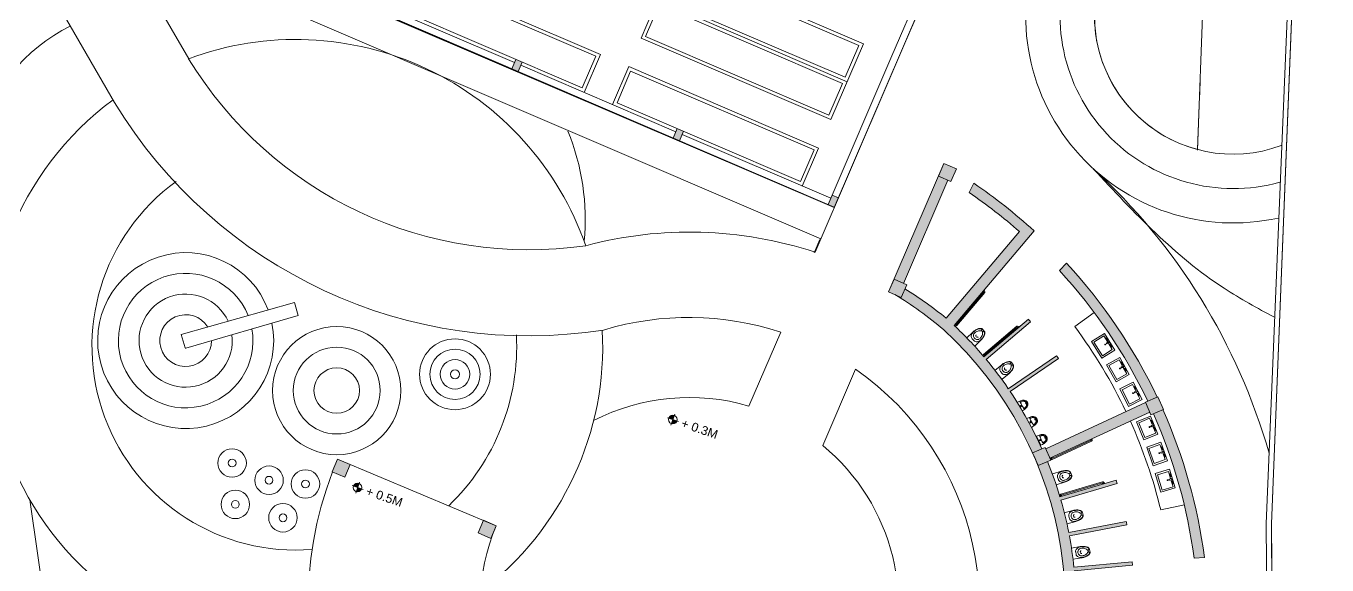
# Model space of a CAD drawing. Header units: metres. Extents: x -48 to 2360, y -1392 to 453.
# Drawn here: x 255.69 to 293.49, y -1298.28 to -1282.62 of the extents above; entities that cross this region are included whole.
import ezdxf
from ezdxf.enums import TextEntityAlignment as Align

# ---------------------------------------------------------------- set-up
doc = ezdxf.new("R2010")
doc.units = ezdxf.units.M
doc.layers.get('0').update_dxf_attribs({"color": 200})
for name, color, linetype, lineweight in [('corte3', 215, 'Continuous', 5), ('MUROS', 31, 'Continuous', 9), ('TODO', 210, 'Continuous', 5)]:
    doc.layers.add(name, color=color, linetype=linetype, lineweight=lineweight)
for name, color, linetype, lineweight, transparency in [('JARDINERAS', 93, 'Continuous', 5, 0.4), ('MUEBLES', 223, 'Continuous', 5, 0.3), ('SUELO', 231, 'Continuous', 5, 0.2)]:
    doc.layers.add(name, color=color, linetype=linetype, lineweight=lineweight, transparency=transparency)
doc.styles.get("Standard").update_dxf_attribs({"font": 'arial.ttf'})

# ---------------------------------------------------------------- blocks, each defined once
blk = doc.blocks.new('S-Nivel Planta')
at = {"ltscale": 0.5}
h = blk.add_hatch(color=256, dxfattribs=at)
h.paths.add_polyline_path([(-0.06, 0), (0, 0), (0, 0.06, 0.414214)])
h.paths.add_polyline_path([(0, -0.06, 0.414214), (0.06, 0), (0, 0)])
for p, q in [((0.08, 0), (-0.08, 0)), ((0, 0.08), (0, -0.08))]:
    blk.add_line(p, q, dxfattribs=at)
blk.add_circle((0, 0), 0.06, dxfattribs=at)
blk.add_attdef('NIVEL_PLANTA', text='', height=0.12).set_placement((0.13, 0), align=Align.MIDDLE_LEFT)

msp = doc.modelspace()

# ---------------------------------------------------------------- hatches: boundary and pattern name
at = {"layer": 'MUROS', "ltscale": 7, "transparency": 33554687}
h = msp.add_hatch(color=256, dxfattribs=at)
h.dxf.hatch_style = 1
h.paths.add_polyline_path([(282.987, -1264.317), (282.803, -1264.238), (282.685, -1264.514), (282.869, -1264.593)])
h.paths.add_polyline_path([(288.316, -1266.606), (288.133, -1266.527), (288.014, -1266.802), (288.198, -1266.881)])
h.paths.add_polyline_path([(285.652, -1265.461), (285.468, -1265.382), (285.349, -1265.658), (285.533, -1265.737)])
h.paths.add_polyline_path([(280.343, -1270.474), (280.16, -1270.395), (280.041, -1270.67), (280.225, -1270.749)])
h.paths.add_polyline_path([(283.008, -1271.618), (282.824, -1271.539), (282.706, -1271.815), (282.89, -1271.893)])
h.paths.add_polyline_path([(285.673, -1272.762), (285.489, -1272.683), (285.371, -1272.959), (285.554, -1273.038)])
h.paths.add_polyline_path([(284.976, -1273.878), (284.858, -1274.153), (285.042, -1274.232), (285.16, -1273.957)])
h.paths.add_polyline_path([(280.655, -1272.029), (280.471, -1271.95), (280.355, -1272.22), (280.539, -1272.299)])
h.paths.add_polyline_path([(275.967, -1270.022), (275.783, -1269.943), (275.669, -1270.208), (275.853, -1270.287)])
h.paths.add_polyline_path([(282.516, -1280.113), (282.333, -1280.034), (282.214, -1280.31), (282.398, -1280.389)])
h.paths.add_polyline_path([(281.94, -1281.455), (281.757, -1281.376), (281.638, -1281.651), (281.822, -1281.73)])
h.paths.add_polyline_path([(277.438, -1279.521), (277.254, -1279.442), (277.136, -1279.718), (277.319, -1279.797)])
h.paths.add_polyline_path([(272.752, -1277.509), (272.568, -1277.43), (272.449, -1277.706), (272.633, -1277.785)])
h.paths.add_polyline_path([(273.328, -1276.167), (273.144, -1276.089), (273.025, -1276.364), (273.209, -1276.443)])
h.paths.add_polyline_path([(268.341, -1275.615), (268.157, -1275.536), (268.039, -1275.812), (268.223, -1275.891)])
h.paths.add_polyline_path([(268.917, -1274.274), (268.733, -1274.195), (268.615, -1274.47), (268.799, -1274.549)])
h.paths.add_polyline_path([(267.541, -1273.711), (267.357, -1273.632), (267.239, -1273.908), (267.422, -1273.987)])
h.paths.add_polyline_path([(266.964, -1275.054), (266.78, -1274.976), (266.662, -1275.251), (266.846, -1275.33)])
h.paths.add_polyline_path([(264.876, -1272.567), (264.692, -1272.488), (264.574, -1272.764), (264.758, -1272.843)])
h.paths.add_polyline_path([(264.299, -1273.91), (264.115, -1273.831), (263.997, -1274.107), (264.181, -1274.186)])
h.paths.add_polyline_path([(262.211, -1271.423), (262.028, -1271.344), (261.909, -1271.619), (262.093, -1271.698)])
h.paths.add_polyline_path([(261.634, -1272.766), (261.451, -1272.687), (261.332, -1272.963), (261.516, -1273.042)])
h.paths.add_polyline_path([(271.554, -1268.133), (271.37, -1268.054), (271.258, -1268.314), (271.442, -1268.393)])
h.paths.add_polyline_path([(270.184, -1267.555), (270.001, -1267.476), (269.882, -1267.751), (270.066, -1267.83)])
h.paths.add_polyline_path([(267.52, -1266.41), (267.336, -1266.332), (267.217, -1266.607), (267.401, -1266.686)])
h.paths.add_polyline_path([(264.855, -1265.266), (264.671, -1265.187), (264.553, -1265.463), (264.737, -1265.542)])
h.paths.add_polyline_path([(258.991, -1278.922), (258.807, -1278.844), (258.689, -1279.119), (258.873, -1279.198)])
h.paths.add_polyline_path([(261.656, -1280.067), (261.472, -1279.988), (261.355, -1280.26), (261.539, -1280.339)])
h.paths.add_polyline_path([(264.32, -1281.211), (264.137, -1281.132), (264.021, -1281.401), (264.205, -1281.48)])
h.paths.add_polyline_path([(265.697, -1281.772), (265.514, -1281.693), (265.395, -1281.968), (265.579, -1282.047)])
h.paths.add_polyline_path([(269.924, -1283.587), (269.806, -1283.862), (269.99, -1283.941), (270.108, -1283.665)])
h.paths.add_polyline_path([(274.794, -1285.678), (274.61, -1285.599), (274.492, -1285.874), (274.676, -1285.953)])
h.paths.add_polyline_path([(279.297, -1287.611), (279.113, -1287.532), (278.995, -1287.808), (279.178, -1287.887)])
h = msp.add_hatch(color=256, dxfattribs=at)
h.dxf.hatch_style = 1
h.paths.add_polyline_path([(288.096, -1300.81, -0.0055), (288.077, -1301.11), (289.718, -1301.293, -0.055275), (289.085, -1304.606), (289.228, -1304.65), (289.375, -1304.682, 0.059734), (290.037, -1301.027)])
h.paths.add_polyline_path([(287.2, -1300.71), (286.136, -1300.592, 0.016104), (286.19, -1299.805), (285.89, -1299.805, -0.095314), (284.996, -1303.837), (285.269, -1303.962, 0.071251), (286.107, -1300.89), (287.175, -1301.01)])
h.paths.add_polyline_path([(289.689, -1299.459), (286.293, -1299.451), (286.294, -1299.757), (289.311, -1299.764, -0.019859), (289.291, -1300.943), (289.589, -1300.977, 0.020003), (289.612, -1299.765), (289.69, -1299.765)])
h.paths.add_polyline_path([(290.089, -1299.404), (289.689, -1299.405), (289.69, -1299.805), (290.09, -1299.804)])
h.paths.add_polyline_path([(286.293, -1299.404), (285.894, -1299.405, -0.004332), (285.894, -1299.595), (285.894, -1299.805), (286.19, -1299.805), (286.294, -1299.804)])
h.paths.add_polyline_path([(285.361, -1304.004), (284.997, -1303.837), (284.958, -1303.924, -0.006972), (284.83, -1304.201), (285.194, -1304.368)])
h.paths.add_polyline_path([(285.318, -1304.097), (285.193, -1304.37), (286.528, -1304.996), (287.857, -1305.619), (288.508, -1305.924), (288.634, -1305.652)])
h.paths.add_polyline_path([(288.996, -1305.821), (288.632, -1305.654), (288.465, -1306.018), (288.829, -1306.185)])
h.paths.add_polyline_path([(288.725, -1293.766), (288.45, -1293.886, -0.071561), (289.632, -1298.081), (289.932, -1298.061, 0.07185)])
h.paths.add_polyline_path([(288.341, -1293.84), (288.219, -1293.559), (285.32, -1294.901), (285.442, -1295.181)])
h.paths.add_polyline_path([(288.582, -1293.392), (288.216, -1293.552), (288.375, -1293.918), (288.742, -1293.759)])
h.paths.add_polyline_path([(285.304, -1294.865), (284.938, -1295.025), (284.955, -1295.064, -0.003586), (285.017, -1295.208), (285.097, -1295.392), (285.464, -1295.232)])
h.paths.add_polyline_path([(285.928, -1289.51), (285.716, -1289.723, -0.075325), (288.283, -1293.522), (288.558, -1293.403, 0.075699)])
h.paths.add_polyline_path([(282.476, -1287.097), (282.203, -1286.978), (280.914, -1289.977), (281.189, -1290.096)])
h.paths.add_polyline_path([(281.281, -1290.136), (280.914, -1289.977), (280.754, -1290.343), (281.121, -1290.503)])
h.paths.add_polyline_path([(282.728, -1286.77), (282.361, -1286.611), (282.203, -1286.978), (282.476, -1287.097), (282.568, -1287.137)])
h = msp.add_hatch(color=256, dxfattribs=at)
h.dxf.hatch_style = 1
h.paths.add_polyline_path([(283.234, -1287.189), (283.097, -1287.459, -0.03028), (284.56, -1288.594), (282.432, -1291.112, 0.031289), (281.23, -1290.252), (281.121, -1290.503), (280.936, -1290.422, -0.040736), (282.35, -1291.441, -0.102159), (284.937, -1295.025), (285.212, -1294.905, 0.042462), (284.289, -1293.24), (285.692, -1292.281, 0.001955), (285.635, -1292.199), (284.233, -1293.157, 0.023721), (283.591, -1292.308), (284.881, -1291.211, 0.001955), (284.816, -1291.135), (283.521, -1292.236), (283.512, -1292.225), (283.517, -1292.22, 0.02774), (282.659, -1291.318), (284.981, -1288.569, 0.03572)])
h.paths.add_polyline_path([(285.763, -1296.394), (287.393, -1295.91), (287.365, -1295.814), (285.735, -1296.298), (285.731, -1296.283), (285.731, -1296.283, 0.026169), (285.372, -1295.272), (285.094, -1295.393, -0.09443), (285.894, -1299.405), (286.194, -1299.405, 0.021609), (286.148, -1298.448), (287.841, -1298.286), (287.831, -1298.187), (286.139, -1298.349, 0.020921), (286.008, -1297.431), (287.678, -1297.113, 0.001955), (287.659, -1297.015), (285.989, -1297.332, 0.021784)])
at = {"layer": 'MUROS', "ltscale": 7, "transparency": 33554559}
h = msp.add_hatch(color=256, dxfattribs=at)
h.dxf.hatch_style = 1
h.paths.add_polyline_path([(265.112, -1295.365), (264.745, -1295.205), (264.585, -1295.572), (264.952, -1295.732)])
h.paths.add_polyline_path([(269.355, -1297.141), (268.986, -1296.987), (268.829, -1297.348), (269.195, -1297.508)])
h.paths.add_polyline_path([(265.295, -1304.042), (264.939, -1304.224), (265.12, -1304.58), (265.477, -1304.399)])
h.paths.add_polyline_path([(269.476, -1302.122), (269.389, -1301.952), (269.033, -1302.134), (269.214, -1302.49), (269.569, -1302.309, -0.008613)])
h.paths.add_polyline_path([(274.596, -1305.703), (274.228, -1305.545), (274.071, -1305.913), (274.439, -1306.07)])
h.paths.add_polyline_path([(272.74, -1310.025), (272.372, -1309.868), (272.215, -1310.235), (272.582, -1310.393)])
h.paths.add_polyline_path([(267.427, -1315.253), (267.244, -1315.174), (267.125, -1315.45), (267.309, -1315.529)])
h.paths.add_polyline_path([(264.763, -1314.109), (264.579, -1314.03), (264.461, -1314.305), (264.644, -1314.384)])
h.paths.add_polyline_path([(262.098, -1312.964), (261.914, -1312.886), (261.796, -1313.161), (261.98, -1313.24)])
h.paths.add_polyline_path([(259.455, -1319.121), (259.271, -1319.042), (259.152, -1319.317), (259.336, -1319.396)])
h.paths.add_polyline_path([(262.119, -1320.265), (261.935, -1320.186), (261.817, -1320.462), (262.001, -1320.541)])
h.paths.add_polyline_path([(264.784, -1321.409), (264.6, -1321.33), (264.482, -1321.606), (264.666, -1321.685)])

# ---------------------------------------------------------------- linework, layer by layer
at = {"layer": 'corte3', "transparency": 33554559}
for p, q in [((282.711, -1291.303), (283.524, -1290.34)), ((283.547, -1290.36), (282.733, -1291.322)), ((283.491, -1290.333), (283.503, -1290.342)), ((283.503, -1290.342), (283.541, -1290.296)), ((283.512, -1290.331), (283.524, -1290.34)), ((283.541, -1290.296), (283.53, -1290.287)), ((283.543, -1290.318), (283.532, -1290.308)), ((282.67, -1291.328), (282.659, -1291.318)), ((282.709, -1291.282), (282.67, -1291.328)), ((282.691, -1291.326), (282.68, -1291.316)), ((282.697, -1291.272), (282.709, -1291.282)), ((282.699, -1291.293), (282.711, -1291.303)), ((283.02, -1291.689), (283.206, -1291.512)), ((283.453, -1291.467), (283.49, -1291.507)), ((283.479, -1291.425), (283.534, -1291.482)), ((284.477, -1291.345), (283.517, -1292.161)), ((283.536, -1292.184), (284.496, -1291.368)), ((284.494, -1291.389), (284.54, -1291.35)), ((284.504, -1291.4), (284.494, -1291.389)), ((284.506, -1291.379), (284.496, -1291.368)), ((284.519, -1291.348), (284.529, -1291.36)), ((284.54, -1291.35), (284.55, -1291.361)), ((283.237, -1291.765), (283.182, -1291.707)), ((283.434, -1291.751), (283.247, -1291.928)), ((283.846, -1292.625), (284.044, -1292.461)), ((284.058, -1292.716), (284.007, -1292.654)), ((284.255, -1292.715), (284.057, -1292.879)), ((284.293, -1292.434), (284.328, -1292.475)), ((284.322, -1292.393), (284.373, -1292.454)), ((286.619, -1294.647), (286.673, -1294.622)), ((286.666, -1294.642), (286.66, -1294.628)), ((286.673, -1294.622), (286.67, -1294.613)), ((285.498, -1295.189), (286.639, -1294.654)), ((286.652, -1294.682), (285.51, -1295.216)), ((286.615, -1294.639), (286.619, -1294.647)), ((286.633, -1294.641), (286.639, -1294.654)), ((285.45, -1295.194), (285.444, -1295.18)), ((285.505, -1295.169), (285.45, -1295.194)), ((285.47, -1295.201), (285.464, -1295.188)), ((285.491, -1295.175), (285.498, -1295.189)), ((285.498, -1295.155), (285.505, -1295.169)), ((285.525, -1295.636), (285.77, -1295.559)), ((285.687, -1295.8), (285.663, -1295.724)), ((286.011, -1295.628), (286.027, -1295.679)), ((286.054, -1295.601), (286.078, -1295.677)), ((285.87, -1295.874), (285.624, -1295.951)), ((286.968, -1295.865), (285.761, -1296.227)), ((285.769, -1296.256), (286.976, -1295.894)), ((286.966, -1295.912), (287.024, -1295.895)), ((286.971, -1295.927), (286.966, -1295.912)), ((286.981, -1295.908), (286.976, -1295.894)), ((287.005, -1295.885), (287.01, -1295.899)), ((287.024, -1295.895), (287.028, -1295.91)), ((285.774, -1296.271), (285.769, -1296.256)), ((285.859, -1296.767), (286.107, -1296.699)), ((286.014, -1296.937), (285.993, -1296.86)), ((286.345, -1296.777), (286.36, -1296.829)), ((286.389, -1296.752), (286.41, -1296.829)), ((286.194, -1297.017), (285.946, -1297.085)), ((286.067, -1297.788), (286.321, -1297.746)), ((286.204, -1297.973), (286.191, -1297.894)), ((286.549, -1297.848), (286.558, -1297.902)), ((286.595, -1297.828), (286.608, -1297.907)), ((286.374, -1298.072), (286.12, -1298.114))]:
    msp.add_line(p, q, dxfattribs=at)
for points in [[(287.324, -1292.039), (286.953, -1292.27), (286.653, -1291.788), (287.024, -1291.557)], [(287.072, -1291.681), (287.065, -1291.686), (287.112, -1291.762), (287.12, -1291.758)], [(287.167, -1291.812), (287.157, -1291.818), (287.147, -1291.801), (287.156, -1291.795)], [(287.235, -1291.942), (287.227, -1291.947), (287.18, -1291.871), (287.187, -1291.866)], [(287.746, -1292.746), (287.364, -1292.959), (287.088, -1292.463), (287.47, -1292.25)], [(287.512, -1292.377), (287.505, -1292.382), (287.548, -1292.46), (287.556, -1292.456)], [(287.601, -1292.513), (287.591, -1292.518), (287.581, -1292.5), (287.591, -1292.495)], [(287.662, -1292.646), (287.654, -1292.65), (287.61, -1292.572), (287.618, -1292.567)], [(288.119, -1293.476), (287.728, -1293.671), (287.475, -1293.163), (287.865, -1292.968)], [(287.902, -1293.097), (287.894, -1293.101), (287.935, -1293.181), (287.942, -1293.177)], [(287.984, -1293.236), (287.974, -1293.241), (287.965, -1293.223), (287.975, -1293.218)], [(288.039, -1293.372), (288.032, -1293.376), (287.991, -1293.295), (287.999, -1293.291)], [(288.365, -1293.952), (287.961, -1294.117), (288.175, -1294.643), (288.58, -1294.478)], [(288.391, -1294.081), (288.383, -1294.085), (288.417, -1294.168), (288.425, -1294.164)], [(288.457, -1294.212), (288.447, -1294.216), (288.454, -1294.235), (288.465, -1294.231)], [(288.507, -1294.366), (288.499, -1294.369), (288.465, -1294.286), (288.473, -1294.283)], [(288.668, -1294.714), (288.256, -1294.861), (288.446, -1295.396), (288.858, -1295.25)], [(288.688, -1294.844), (288.679, -1294.847), (288.709, -1294.932), (288.718, -1294.929)], [(288.747, -1294.978), (288.737, -1294.982), (288.743, -1295.001), (288.754, -1294.997)], [(288.791, -1295.134), (288.782, -1295.137), (288.752, -1295.052), (288.761, -1295.049)], [(288.92, -1295.499), (288.502, -1295.625), (288.666, -1296.169), (289.085, -1296.042)], [(288.934, -1295.629), (288.926, -1295.632), (288.952, -1295.718), (288.96, -1295.715)], [(288.987, -1295.766), (288.976, -1295.769), (288.982, -1295.789), (288.993, -1295.785)], [(289.023, -1295.924), (289.015, -1295.926), (288.989, -1295.84), (288.997, -1295.838)]]:
    msp.add_lwpolyline(points, close=True, dxfattribs=at)
for points in [[(287.14, -1291.838), (287.255, -1292.023), (286.969, -1292.201), (286.721, -1291.804), (287.007, -1291.626), (287.121, -1291.807)], [(287.087, -1291.723), (287.076, -1291.73), (287.098, -1291.766), (287.11, -1291.759)], [(287.091, -1291.729), (287.085, -1291.733), (287.1, -1291.757), (287.106, -1291.753)], [(287.118, -1291.754), (287.133, -1291.745), (287.11, -1291.709), (287.095, -1291.718)], [(287.175, -1291.816), (287.142, -1291.837), (287.096, -1291.858)], [(287.114, -1291.748), (287.122, -1291.743), (287.108, -1291.719), (287.099, -1291.724)], [(287.204, -1291.91), (287.193, -1291.918), (287.17, -1291.881), (287.182, -1291.874)], [(287.2, -1291.904), (287.194, -1291.908), (287.179, -1291.884), (287.186, -1291.88)], [(287.189, -1291.869), (287.204, -1291.86), (287.227, -1291.896), (287.212, -1291.906)], [(287.193, -1291.876), (287.202, -1291.87), (287.216, -1291.894), (287.208, -1291.899)], [(287.572, -1292.537), (287.678, -1292.727), (287.384, -1292.891), (287.156, -1292.482), (287.45, -1292.318), (287.555, -1292.506)], [(287.525, -1292.419), (287.513, -1292.426), (287.534, -1292.464), (287.546, -1292.457)], [(287.529, -1292.426), (287.523, -1292.429), (287.536, -1292.454), (287.543, -1292.45)], [(287.609, -1292.517), (287.575, -1292.536), (287.527, -1292.555)], [(287.554, -1292.452), (287.57, -1292.444), (287.549, -1292.406), (287.533, -1292.415)], [(287.55, -1292.446), (287.559, -1292.441), (287.546, -1292.417), (287.537, -1292.421)], [(287.633, -1292.612), (287.621, -1292.619), (287.6, -1292.582), (287.612, -1292.575)], [(287.629, -1292.606), (287.623, -1292.609), (287.609, -1292.585), (287.616, -1292.581)], [(287.62, -1292.571), (287.635, -1292.562), (287.656, -1292.599), (287.641, -1292.608)], [(287.624, -1292.577), (287.633, -1292.572), (287.646, -1292.597), (287.637, -1292.601)], [(287.955, -1293.259), (288.052, -1293.454), (287.75, -1293.604), (287.542, -1293.186), (287.843, -1293.035), (287.939, -1293.227)], [(287.914, -1293.139), (287.901, -1293.146), (287.92, -1293.184), (287.933, -1293.178)], [(287.992, -1293.241), (287.957, -1293.258), (287.909, -1293.275)], [(287.917, -1293.146), (287.91, -1293.15), (287.923, -1293.174), (287.929, -1293.171)], [(287.941, -1293.174), (287.957, -1293.166), (287.937, -1293.128), (287.922, -1293.135)], [(287.937, -1293.167), (287.946, -1293.163), (287.934, -1293.138), (287.925, -1293.142)], [(288.012, -1293.337), (288, -1293.344), (287.981, -1293.305), (287.993, -1293.299)], [(288.009, -1293.331), (288.002, -1293.334), (287.99, -1293.309), (287.997, -1293.306)], [(288.001, -1293.295), (288.017, -1293.287), (288.036, -1293.325), (288.02, -1293.333)], [(288.004, -1293.302), (288.014, -1293.297), (288.026, -1293.322), (288.017, -1293.327)], [(288.42, -1294.219), (288.338, -1294.018), (288.026, -1294.145), (288.203, -1294.578), (288.515, -1294.451), (288.434, -1294.253)], [(288.459, -1294.203), (288.423, -1294.218), (288.378, -1294.243)], [(288.399, -1294.124), (288.387, -1294.13), (288.403, -1294.169), (288.416, -1294.164)], [(288.402, -1294.131), (288.395, -1294.134), (288.406, -1294.16), (288.413, -1294.157)], [(288.424, -1294.161), (288.44, -1294.154), (288.424, -1294.114), (288.408, -1294.121)], [(288.421, -1294.154), (288.43, -1294.15), (288.42, -1294.124), (288.41, -1294.128)], [(288.483, -1294.329), (288.47, -1294.334), (288.454, -1294.295), (288.467, -1294.289)], [(288.48, -1294.322), (288.473, -1294.325), (288.463, -1294.299), (288.47, -1294.296)], [(288.475, -1294.286), (288.491, -1294.279), (288.508, -1294.319), (288.491, -1294.326)], [(288.478, -1294.293), (288.487, -1294.289), (288.498, -1294.315), (288.488, -1294.319)], [(288.71, -1294.984), (288.637, -1294.778), (288.32, -1294.891), (288.476, -1295.332), (288.794, -1295.219), (288.722, -1295.017)], [(288.75, -1294.969), (288.713, -1294.982), (288.667, -1295.005)], [(288.694, -1294.888), (288.681, -1294.892), (288.695, -1294.933), (288.708, -1294.928)], [(288.696, -1294.895), (288.689, -1294.897), (288.698, -1294.924), (288.706, -1294.921)], [(288.717, -1294.925), (288.733, -1294.919), (288.719, -1294.879), (288.702, -1294.885)], [(288.714, -1294.918), (288.724, -1294.915), (288.714, -1294.889), (288.705, -1294.892)], [(288.768, -1295.096), (288.755, -1295.101), (288.74, -1295.06), (288.753, -1295.056)], [(288.765, -1295.089), (288.758, -1295.092), (288.749, -1295.065), (288.756, -1295.063)], [(288.762, -1295.053), (288.778, -1295.047), (288.793, -1295.087), (288.776, -1295.093)], [(288.764, -1295.06), (288.774, -1295.056), (288.783, -1295.083), (288.774, -1295.086)], [(288.95, -1295.77), (288.887, -1295.561), (288.564, -1295.659), (288.7, -1296.106), (289.022, -1296.009), (288.96, -1295.804)], [(288.99, -1295.757), (288.952, -1295.769), (288.906, -1295.789)], [(288.938, -1295.673), (288.925, -1295.677), (288.937, -1295.718), (288.951, -1295.714)], [(288.94, -1295.68), (288.933, -1295.683), (288.941, -1295.709), (288.948, -1295.707)], [(288.959, -1295.712), (288.976, -1295.707), (288.964, -1295.666), (288.947, -1295.671)], [(288.957, -1295.705), (288.967, -1295.702), (288.959, -1295.675), (288.949, -1295.678)], [(289.002, -1295.885), (288.989, -1295.889), (288.976, -1295.848), (288.99, -1295.844)], [(289, -1295.878), (288.993, -1295.88), (288.985, -1295.853), (288.992, -1295.851)], [(288.998, -1295.841), (289.015, -1295.836), (289.028, -1295.877), (289.011, -1295.882)], [(289, -1295.848), (289.01, -1295.846), (289.018, -1295.872), (289.008, -1295.875)]]:
    msp.add_lwpolyline(points, dxfattribs=at)
for points in [[(287.157, -1291.784), (287.124, -1291.805), (287.084, -1291.837, 0.471925), (287.096, -1291.858)], [(287.592, -1292.484), (287.558, -1292.503), (287.517, -1292.533, 0.471925), (287.527, -1292.555)], [(284.497, -1293.552, -0.018588), (284.592, -1293.508, -0.120442), (284.695, -1293.491, -0.527541), (284.793, -1293.663, -0.120442), (284.727, -1293.743, -0.019957), (284.635, -1293.807, -0.019957)], [(287.977, -1293.207), (287.942, -1293.225), (287.9, -1293.253, 0.471925), (287.909, -1293.275)], [(284.72, -1293.74, -0.381112), (284.688, -1293.733, -0.053972), (284.58, -1293.547, -0.381112), (284.591, -1293.515)], [(284.591, -1293.57, -0.383098), (284.601, -1293.538, -0.167849), (284.703, -1293.516, -0.515298), (284.776, -1293.643, -0.167849), (284.705, -1293.72, -0.383098), (284.673, -1293.712)], [(284.589, -1293.554, -0.033955), (284.594, -1293.55, -0.069339), (284.627, -1293.529, -0.895215), (284.726, -1293.702, -0.069339), (284.692, -1293.72, -0.033955), (284.686, -1293.722)], [(284.763, -1293.594, -0.847854), (284.739, -1293.551)], [(284.772, -1294.027, -0.018588), (284.866, -1293.983, -0.120442), (284.969, -1293.966, -0.527541), (285.068, -1294.138, -0.120442), (285.002, -1294.219, -0.019957), (284.909, -1294.282, -0.019957)], [(284.995, -1294.216, -0.381112), (284.962, -1294.209, -0.053972), (284.855, -1294.022, -0.381112), (284.865, -1293.99)], [(284.865, -1294.046, -0.383098), (284.875, -1294.014, -0.167849), (284.977, -1293.991, -0.515298), (285.05, -1294.118, -0.167849), (284.98, -1294.195, -0.383098), (284.947, -1294.188)], [(284.864, -1294.03, -0.033955), (284.869, -1294.025, -0.069339), (284.901, -1294.005, -0.895215), (285.001, -1294.177, -0.069339), (284.967, -1294.195, -0.033955), (284.96, -1294.197)], [(285.038, -1294.069, -0.847854), (285.013, -1294.027)], [(288.474, -1294.237), (288.438, -1294.252), (288.388, -1294.265, -0.471925), (288.378, -1294.243)], [(285.269, -1294.742, -0.381112), (285.237, -1294.733, -0.053972), (285.145, -1294.538, -0.381112), (285.158, -1294.507)], [(285.154, -1294.562, -0.383098), (285.166, -1294.531, -0.167849), (285.27, -1294.517, -0.515298), (285.332, -1294.65, -0.167849), (285.256, -1294.721, -0.383098), (285.224, -1294.71)], [(285.154, -1294.546, -0.033955), (285.159, -1294.542, -0.069339), (285.193, -1294.524, -0.895215), (285.278, -1294.704, -0.069339), (285.243, -1294.72, -0.033955), (285.236, -1294.721)], [(285.324, -1294.6, -0.847854), (285.303, -1294.555)], [(288.763, -1295.003), (288.726, -1295.016), (288.676, -1295.027, -0.471925), (288.667, -1295.005)], [(289.002, -1295.792), (288.964, -1295.803), (288.914, -1295.812, -0.471925), (288.906, -1295.789)]]:
    msp.add_lwpolyline(points, format="xyb", dxfattribs=at)
msp.add_lwpolyline([(285.175, -1294.803), (285.052, -1294.541, -0.020606), (285.16, -1294.5, -0.120442), (285.264, -1294.492, -0.527541), (285.348, -1294.671, -0.120442), (285.276, -1294.746, -0.020606)], format="xyb", close=True, dxfattribs=at)
for centre, radius in [((287.047, -1291.875), 0.0126), ((287.477, -1292.569), 0.0126), ((287.859, -1293.287), 0.0126), ((284.603, -1293.658), 0.0175), ((284.877, -1294.133), 0.0175), ((288.336, -1294.273), 0.0126), ((285.159, -1294.65), 0.0175), ((288.623, -1295.033), 0.0126), ((288.861, -1295.815), 0.0126)]:
    msp.add_circle(centre, radius, dxfattribs=at)
for centre, radius, start, end in [((283.524, -1290.34), 0.03, 319.8057, 49.8057), ((282.711, -1291.303), 0.03, 229.8057, 319.8057), ((283.313, -1291.643), 0.157, 150.9858, 170.6629), ((283.352, -1291.665), 0.201, 133.6336, 150.9858), ((283.571, -1291.895), 0.529, 122.2645, 133.6336), ((283.571, -1291.895), 0.519, 122.2645, 133.6336), ((283.314, -1291.614), 0.0933, 159.9492, 183.6867), ((283.298, -1291.608), 0.0762, 133.6336, 159.9492), ((283.445, -1291.725), 0.264, 118.7358, 139.1979), ((283.462, -1291.722), 0.325, 107.74, 122.2645), ((283.326, -1291.618), 0.0357, 158.9838, 182.4707), ((283.322, -1291.617), 0.0307, 133.6336, 158.9838), ((283.462, -1291.722), 0.315, 107.74, 122.2645), ((283.407, -1291.656), 0.185, 100.922, 118.7358), ((283.42, -1291.589), 0.185, 84.1071, 107.74), ((283.42, -1291.589), 0.175, 84.1071, 107.74), ((283.396, -1291.6), 0.128, 77.525, 100.922), ((283.431, -1291.444), 0.0317, 257.525, 279.8025), ((283.431, -1291.445), 0.0313, 279.8025, 302.2091), ((283.431, -1291.446), 0.0317, 55.2475, 77.525), ((283.432, -1291.469), 0.0648, 43.6336, 84.1071), ((283.431, -1291.445), 0.031, 302.2091, 324.8008), ((283.431, -1291.445), 0.0313, 32.8409, 55.2475), ((283.431, -1291.445), 0.031, 10.2493, 32.8409), ((283.431, -1291.445), 0.0307, 324.8008, 10.2493), ((283.299, -1291.543), 0.185, 328.5315, 346.3453), ((283.355, -1291.556), 0.128, 346.3453, 9.7422), ((283.512, -1291.529), 0.0317, 167.4647, 189.7422), ((283.512, -1291.529), 0.0313, 145.0581, 167.4647), ((283.511, -1291.529), 0.031, 122.4665, 145.0581), ((283.236, -1291.485), 0.315, 325.0027, 339.5273), ((283.511, -1291.529), 0.0307, 77.018, 122.4665), ((283.236, -1291.485), 0.325, 325.0027, 339.5273), ((283.511, -1291.529), 0.031, 54.4263, 77.018), ((283.511, -1291.529), 0.0313, 32.0197, 54.4263), ((283.367, -1291.534), 0.175, 339.5273, 3.1602), ((283.487, -1291.527), 0.0648, 3.1602, 43.6336), ((283.511, -1291.53), 0.0317, 9.7422, 32.0197), ((283.367, -1291.534), 0.185, 339.5273, 3.1602), ((284.496, -1291.368), 0.03, 40.3761, 130.3761), ((283.28, -1291.638), 0.123, 170.6629, 194.8626), ((283.246, -1291.647), 0.0878, 194.8626, 223.6336), ((283.33, -1291.613), 0.109, 183.6867, 204.5013), ((283.348, -1291.605), 0.129, 204.5012, 242.766), ((283.301, -1291.705), 0.0878, 223.6336, 252.4047), ((283.312, -1291.671), 0.123, 252.4047, 276.6044), ((283.339, -1291.622), 0.109, 242.766, 263.5806), ((283.331, -1291.618), 0.0401, 182.4707, 203.7261), ((283.336, -1291.616), 0.0457, 203.7261, 243.5412), ((283.333, -1291.621), 0.0401, 243.5412, 264.7966), ((283.337, -1291.638), 0.0933, 263.5806, 287.318), ((283.308, -1291.637), 0.157, 276.6044, 296.2815), ((283.333, -1291.625), 0.0357, 264.7966, 288.2834), ((283.335, -1291.63), 0.0307, 288.2834, 313.6336), ((283.342, -1291.654), 0.0762, 287.318, 313.6336), ((283.288, -1291.598), 0.201, 296.2815, 313.6336), ((283.232, -1291.502), 0.264, 308.0693, 328.5315), ((283.069, -1291.368), 0.519, 313.6336, 325.0027), ((283.069, -1291.368), 0.529, 313.6336, 325.0027), ((287.135, -1291.818), 0.0405, 2.9922, 56.8392), ((283.536, -1292.184), 0.03, 130.3761, 220.3761), ((284.109, -1292.592), 0.123, 166.6915, 190.8912), ((284.074, -1292.598), 0.0878, 190.8912, 219.6622), ((284.142, -1292.599), 0.157, 147.0143, 166.6915), ((284.179, -1292.624), 0.201, 129.6622, 147.0143), ((284.382, -1292.868), 0.529, 118.2931, 129.6622), ((284.382, -1292.868), 0.519, 118.2931, 129.6622), ((284.145, -1292.57), 0.0933, 155.9778, 179.7152), ((284.16, -1292.57), 0.109, 179.7152, 200.5298), ((284.179, -1292.563), 0.129, 200.5298, 238.7946), ((284.125, -1292.66), 0.0878, 219.6622, 248.4332), ((284.129, -1292.563), 0.0762, 129.6622, 155.9778), ((284.268, -1292.691), 0.264, 114.7643, 135.2265), ((284.138, -1292.627), 0.123, 248.4332, 272.633), ((284.169, -1292.58), 0.109, 238.7946, 259.6092), ((284.157, -1292.576), 0.0357, 155.0124, 178.4993), ((284.161, -1292.576), 0.0401, 178.4993, 199.7547), ((284.166, -1292.574), 0.0457, 199.7547, 239.5697), ((284.152, -1292.573), 0.0307, 129.6622, 155.0124), ((284.285, -1292.688), 0.325, 103.7686, 118.2931), ((284.285, -1292.688), 0.315, 103.7686, 118.2931), ((284.164, -1292.579), 0.0401, 239.5697, 260.8251), ((284.137, -1292.593), 0.157, 272.633, 292.3101), ((284.166, -1292.596), 0.0933, 259.6092, 283.3466), ((284.235, -1292.619), 0.185, 96.9506, 114.7644), ((284.163, -1292.583), 0.0357, 260.8251, 284.312), ((284.164, -1292.588), 0.0307, 284.312, 309.6622), ((284.17, -1292.612), 0.0762, 283.3466, 309.6622), ((284.12, -1292.552), 0.201, 292.3101, 309.6622), ((284.252, -1292.552), 0.185, 80.1357, 103.7686), ((284.252, -1292.552), 0.175, 80.1357, 103.7686), ((284.228, -1292.562), 0.128, 73.5536, 96.9506), ((284.07, -1292.452), 0.264, 304.0979, 324.56), ((283.917, -1292.308), 0.519, 309.6622, 321.0313), ((283.917, -1292.308), 0.529, 309.6622, 321.0313), ((284.273, -1292.409), 0.0317, 253.5536, 275.8311), ((284.273, -1292.41), 0.0313, 275.8311, 298.2377), ((284.273, -1292.41), 0.0317, 51.2761, 73.5536), ((284.272, -1292.434), 0.0648, 39.6622, 80.1357), ((284.135, -1292.498), 0.185, 324.56, 342.3738), ((284.273, -1292.41), 0.031, 298.2377, 320.8294), ((284.273, -1292.41), 0.0313, 28.8695, 51.2761), ((284.274, -1292.41), 0.0307, 320.8294, 6.2778), ((284.273, -1292.41), 0.031, 6.2778, 28.8695), ((284.189, -1292.515), 0.128, 342.3738, 5.7708), ((284.348, -1292.499), 0.0317, 163.4933, 185.7708), ((284.348, -1292.499), 0.0313, 141.0867, 163.4933), ((284.076, -1292.436), 0.315, 321.0313, 335.5559), ((284.347, -1292.499), 0.031, 118.495, 141.0867), ((284.076, -1292.436), 0.325, 321.0313, 335.5559), ((284.347, -1292.499), 0.0307, 73.0465, 118.495), ((284.347, -1292.499), 0.031, 50.4549, 73.0466), ((284.203, -1292.494), 0.175, 335.5559, 359.1887), ((284.347, -1292.499), 0.0313, 28.0483, 50.4549), ((284.203, -1292.494), 0.185, 335.5559, 359.1887), ((284.323, -1292.496), 0.0648, 359.1887, 39.6622), ((284.347, -1292.5), 0.0317, 5.7708, 28.0483), ((287.568, -1292.517), 0.0405, 0.2354, 54.0824), ((287.952, -1293.239), 0.0405, 357.6128, 51.4598), ((288.433, -1294.235), 0.0405, 357.2425, 51.0895), ((286.639, -1294.654), 0.03, 295.0762, 25.0762), ((288.723, -1294.999), 0.0405, 354.62, 48.467), ((285.498, -1295.189), 0.03, 205.0762, 295.0762), ((285.746, -1295.698), 0.0878, 168.74, 197.511), ((285.781, -1295.704), 0.123, 144.5403, 168.74), ((285.809, -1295.724), 0.157, 124.8632, 144.5403), ((285.834, -1295.761), 0.201, 107.511, 124.8632), ((285.837, -1295.704), 0.109, 157.5641, 178.3787), ((285.856, -1295.705), 0.129, 178.3787, 216.6434), ((285.822, -1295.698), 0.0933, 133.8266, 157.5641), ((285.811, -1295.686), 0.0762, 107.511, 133.8266), ((285.93, -1296.063), 0.529, 96.1419, 107.511), ((285.93, -1296.063), 0.519, 96.1419, 107.511), ((285.891, -1295.856), 0.264, 92.6132, 113.0753), ((285.835, -1295.709), 0.0401, 156.3481, 177.6035), ((285.841, -1295.71), 0.0457, 177.6035, 217.4186), ((285.831, -1295.708), 0.0357, 132.8613, 156.3481), ((285.837, -1295.713), 0.0401, 217.4186, 238.674), ((285.828, -1295.704), 0.0307, 107.511, 132.8613), ((285.834, -1295.717), 0.0357, 238.674, 262.1608), ((285.834, -1295.722), 0.0307, 262.1608, 287.511), ((285.908, -1295.86), 0.325, 81.6174, 96.1419), ((285.908, -1295.86), 0.315, 81.6174, 96.1419), ((285.887, -1295.777), 0.185, 74.7994, 92.6132), ((285.902, -1295.722), 0.128, 51.4024, 74.7994), ((285.84, -1295.628), 0.185, 302.4089, 320.2227), ((285.928, -1295.722), 0.175, 57.9845, 81.6174), ((285.928, -1295.722), 0.185, 57.9845, 81.6174), ((286.002, -1295.597), 0.0317, 231.4024, 253.6799), ((285.884, -1295.664), 0.128, 320.2227, 343.6196), ((286.002, -1295.598), 0.0313, 253.6799, 276.0866), ((286.002, -1295.598), 0.031, 276.0866, 298.6782), ((286.037, -1295.709), 0.0317, 141.3421, 163.6196), ((286.037, -1295.709), 0.0313, 118.9355, 141.3421), ((286.002, -1295.598), 0.0307, 298.6782, 344.1267), ((286.001, -1295.598), 0.0317, 29.1249, 51.4024), ((286.037, -1295.709), 0.031, 96.3439, 118.9355), ((285.905, -1295.65), 0.175, 313.4047, 337.0376), ((285.992, -1295.62), 0.0648, 17.511, 57.9845), ((286.001, -1295.598), 0.0313, 6.7183, 29.1249), ((286.002, -1295.598), 0.031, 344.1267, 6.7183), ((285.905, -1295.65), 0.185, 313.4047, 337.0376), ((286.037, -1295.708), 0.0307, 50.8954, 96.3439), ((286.037, -1295.709), 0.031, 28.3038, 50.8954), ((286.036, -1295.709), 0.0313, 5.8971, 28.3038), ((286.036, -1295.709), 0.0317, 343.6196, 5.8971), ((286.016, -1295.696), 0.0648, 337.0376, 17.511), ((288.962, -1295.786), 0.0405, 351.8631, 45.7101), ((285.77, -1295.774), 0.0878, 197.511, 226.2821), ((285.795, -1295.748), 0.123, 226.2821, 250.4818), ((285.841, -1295.717), 0.109, 216.6434, 237.458), ((285.806, -1295.716), 0.157, 250.4818, 270.1589), ((285.832, -1295.73), 0.0933, 237.458, 261.1955), ((285.806, -1295.672), 0.201, 270.1589, 287.511), ((285.83, -1295.747), 0.0762, 261.1955, 287.511), ((285.798, -1295.561), 0.264, 281.9468, 302.4089), ((285.711, -1295.369), 0.519, 287.511, 298.8802), ((285.711, -1295.369), 0.529, 287.511, 298.8802), ((285.809, -1295.548), 0.315, 298.8802, 313.4047), ((285.809, -1295.548), 0.325, 298.8802, 313.4047), ((286.976, -1295.894), 0.03, 16.713, 106.713), ((285.769, -1296.256), 0.03, 106.713, 196.713), ((286.078, -1296.836), 0.0878, 166.4795, 195.2505), ((286.112, -1296.845), 0.123, 142.2798, 166.4795), ((286.139, -1296.865), 0.157, 122.6027, 142.2798), ((286.163, -1296.903), 0.201, 105.2505, 122.6027), ((286.168, -1296.847), 0.109, 155.3035, 176.1182), ((286.188, -1296.848), 0.129, 176.1181, 214.3829), ((286.154, -1296.84), 0.0933, 131.5661, 155.3035), ((286.142, -1296.827), 0.0762, 105.2505, 131.5661), ((286.247, -1297.209), 0.529, 93.8814, 105.2505), ((286.247, -1297.209), 0.519, 93.8814, 105.2505), ((286.216, -1297), 0.264, 90.3527, 110.8148), ((286.172, -1296.852), 0.0457, 175.343, 215.158), ((286.166, -1296.852), 0.0401, 154.0876, 175.343), ((286.163, -1296.85), 0.0357, 130.6007, 154.0876), ((286.167, -1296.855), 0.0401, 215.158, 236.4134), ((286.159, -1296.846), 0.0307, 105.2505, 130.6007), ((286.165, -1296.859), 0.0357, 236.4134, 259.9003), ((286.164, -1296.864), 0.0307, 259.9003, 285.2505), ((286.233, -1297.005), 0.325, 79.3569, 93.8814), ((286.233, -1297.005), 0.315, 79.3569, 93.8814), ((286.216, -1296.922), 0.185, 72.5389, 90.3527), ((286.174, -1296.77), 0.185, 300.1484, 317.9621), ((286.233, -1296.867), 0.128, 49.1419, 72.5389), ((286.259, -1296.868), 0.175, 55.724, 79.3569), ((286.259, -1296.868), 0.185, 55.724, 79.3569), ((286.217, -1296.809), 0.128, 317.9621, 341.3591), ((286.337, -1296.746), 0.0317, 229.1419, 251.4194), ((286.337, -1296.747), 0.0313, 251.4194, 273.826), ((286.368, -1296.86), 0.0317, 139.0816, 161.3591), ((286.337, -1296.747), 0.031, 273.826, 296.4177), ((286.368, -1296.859), 0.0313, 116.675, 139.0816), ((286.337, -1296.747), 0.0307, 296.4177, 341.8662), ((286.368, -1296.859), 0.031, 94.0834, 116.675), ((286.239, -1296.795), 0.175, 311.1442, 334.7771), ((286.336, -1296.747), 0.0317, 26.8644, 49.1419), ((286.239, -1296.795), 0.185, 311.1442, 334.7771), ((286.326, -1296.769), 0.0648, 15.2505, 55.724), ((286.337, -1296.747), 0.0313, 4.4578, 26.8644), ((286.368, -1296.859), 0.0307, 48.6348, 94.0834), ((286.337, -1296.747), 0.031, 341.8662, 4.4578), ((286.367, -1296.859), 0.031, 26.0432, 48.6349), ((286.367, -1296.859), 0.0313, 3.6366, 26.0432), ((286.367, -1296.859), 0.0317, 341.3591, 3.6366), ((286.347, -1296.846), 0.0648, 334.7771, 15.2505), ((286.099, -1296.914), 0.0878, 195.2505, 224.0215), ((286.124, -1296.889), 0.123, 224.0215, 248.2213), ((286.137, -1296.858), 0.157, 248.2213, 267.8984), ((286.171, -1296.859), 0.109, 214.3829, 235.1975), ((286.162, -1296.872), 0.0933, 235.1975, 258.9349), ((286.139, -1296.813), 0.201, 267.8984, 285.2505), ((286.159, -1296.889), 0.0762, 258.9349, 285.2505), ((286.135, -1296.702), 0.264, 279.6862, 300.1484), ((286.055, -1296.507), 0.519, 285.2505, 296.6196), ((286.055, -1296.507), 0.529, 285.2505, 296.6196), ((286.147, -1296.689), 0.315, 296.6196, 311.1442), ((286.147, -1296.689), 0.325, 296.6196, 311.1442), ((286.277, -1297.88), 0.0878, 160.5665, 189.3376), ((286.311, -1297.892), 0.123, 136.3668, 160.5665), ((286.29, -1297.959), 0.0878, 189.3376, 218.1086), ((286.318, -1297.937), 0.123, 218.1086, 242.3083), ((286.335, -1297.915), 0.157, 116.6897, 136.3668), ((286.385, -1297.903), 0.129, 170.2052, 208.4699), ((286.366, -1297.899), 0.109, 149.3906, 170.2052), ((286.355, -1297.955), 0.201, 99.3376, 116.6897), ((286.352, -1297.892), 0.0933, 125.6532, 149.3906), ((286.368, -1297.912), 0.109, 208.4699, 229.2845), ((286.358, -1297.924), 0.0933, 229.2845, 253.022), ((286.342, -1297.878), 0.0762, 99.3376, 125.6532), ((286.407, -1298.268), 0.529, 87.9685, 99.3376), ((286.407, -1298.268), 0.519, 87.9685, 99.3376), ((286.364, -1297.904), 0.0401, 148.1746, 169.43), ((286.369, -1297.905), 0.0457, 169.43, 209.2451), ((286.364, -1297.908), 0.0401, 209.2451, 230.5005), ((286.398, -1298.057), 0.264, 84.4397, 104.9019), ((286.36, -1297.902), 0.0357, 124.6878, 148.1746), ((286.353, -1297.94), 0.0762, 253.022, 279.3376), ((286.362, -1297.912), 0.0357, 230.5005, 253.9874), ((286.357, -1297.898), 0.0307, 99.3376, 124.6878), ((286.36, -1297.916), 0.0307, 253.9874, 279.3376), ((286.348, -1297.752), 0.264, 273.7733, 294.2354), ((286.406, -1297.979), 0.185, 66.626, 84.4397), ((286.414, -1298.064), 0.325, 73.4439, 87.9685), ((286.414, -1298.064), 0.315, 73.4439, 87.9685), ((286.38, -1297.824), 0.185, 294.2354, 312.0492), ((286.361, -1297.741), 0.315, 290.7067, 305.2312), ((286.361, -1297.741), 0.325, 290.7067, 305.2312), ((286.428, -1297.926), 0.128, 43.229, 66.626), ((286.454, -1297.93), 0.175, 49.811, 73.4439), ((286.419, -1297.867), 0.128, 312.0492, 335.4462), ((286.454, -1297.93), 0.185, 49.811, 73.4439), ((286.545, -1297.817), 0.0317, 223.229, 245.5065), ((286.544, -1297.818), 0.0313, 245.5065, 267.9131), ((286.564, -1297.933), 0.0317, 133.1687, 155.4462), ((286.563, -1297.933), 0.0313, 110.7621, 133.1687), ((286.441, -1297.855), 0.175, 305.2312, 328.8641), ((286.544, -1297.818), 0.031, 267.9131, 290.5047), ((286.441, -1297.855), 0.185, 305.2312, 328.8641), ((286.563, -1297.932), 0.031, 88.1704, 110.7621), ((286.545, -1297.818), 0.0307, 290.5047, 335.9532), ((286.563, -1297.932), 0.0307, 42.7219, 88.1704), ((286.544, -1297.818), 0.0317, 20.9515, 43.229), ((286.531, -1297.838), 0.0648, 9.3376, 49.811), ((286.544, -1297.818), 0.0313, 358.5449, 20.9515), ((286.544, -1297.818), 0.031, 335.9532, 358.5449), ((286.563, -1297.932), 0.031, 20.1303, 42.7219), ((286.562, -1297.932), 0.0317, 335.4462, 357.7237), ((286.563, -1297.932), 0.0313, 357.7237, 20.1303), ((286.544, -1297.917), 0.0648, 328.8641, 9.3376), ((286.334, -1297.907), 0.157, 242.3083, 261.9854), ((286.34, -1297.863), 0.201, 261.9854, 279.3376), ((286.289, -1297.55), 0.519, 279.3376, 290.7067), ((286.289, -1297.55), 0.529, 279.3376, 290.7067)]:
    msp.add_arc(centre, radius, start, end, dxfattribs=at)
at = {"layer": 'JARDINERAS', "ltscale": 0.05, "transparency": 33554559}
msp.add_line((278.783, -1288.807), (258.378, -1280.045), dxfattribs=at)
at = {"layer": 'JARDINERAS', "transparency": 33554559}
for p, q in [((277.62, -1291.515), (276.697, -1293.664)), ((279.792, -1292.588), (278.84, -1294.806))]:
    msp.add_line(p, q, dxfattribs=at)
at = {"layer": 'JARDINERAS', "ltscale": 0.05, "transparency": 33554559}
for points in [[(292.08, -1288.198, -1.055423), (290.097, -1276.315, -1.055423)], [(292.122, -1287.157, -1.06783), (290.059, -1277.328, -1.06783)], [(292.164, -1286.093, -1.087495), (290.022, -1278.347, -1.087495)], [(276.697, -1293.664, 0.193172), (272.185, -1294.085)]]:
    msp.add_lwpolyline(points, format="xyb", dxfattribs=at)
at = {"layer": 'JARDINERAS', "ltscale": 7, "transparency": 33554559}
msp.add_lwpolyline([(289.732, -1286.208, -0.79867), (290.022, -1278.347)], format="xyb", dxfattribs=at)
at = {"layer": 'JARDINERAS', "transparency": 33554559}
for points in [[(291.808, -1295.032, 0.13926), (286.694, -1286.76)], [(280.576, -1301.853, 0.330861), (278.84, -1294.806)]]:
    msp.add_lwpolyline(points, format="xyb", dxfattribs=at)
at = {"layer": 'JARDINERAS', "ltscale": 0.05, "transparency": 33554559, "flags": 128}
for points in [[(260.316, -1291.975), (260.205, -1291.587), (263.495, -1290.649), (263.599, -1291.032), (260.336, -1291.977), (260.315, -1291.977)], [(255.806, -1296.392), (257.249, -1306.437)]]:
    msp.add_lwpolyline(points, dxfattribs=at)
at = {"layer": 'JARDINERAS', "ltscale": 0.05, "transparency": 33554559}
for centre, radius in [((264.721, -1293.212), 1.863), ((264.721, -1293.212), 1.262), ((268.157, -1292.739), 1.029), ((268.157, -1292.739), 0.729), ((268.157, -1292.739), 0.428), ((268.157, -1292.739), 0.128), ((261.681, -1295.318), 0.414), ((261.681, -1295.318), 0.113), ((262.755, -1295.818), 0.414), ((262.755, -1295.818), 0.113), ((263.812, -1295.927), 0.414), ((261.774, -1296.52), 0.414), ((263.812, -1295.927), 0.113), ((261.774, -1296.52), 0.113), ((263.157, -1296.909), 0.414), ((263.157, -1296.909), 0.113)]:
    msp.add_circle(centre, radius, dxfattribs=at)
at = {"layer": 'JARDINERAS', "ltscale": 7, "transparency": 33554559}
msp.add_circle((264.721, -1293.212), 0.661, dxfattribs=at)
at = {"layer": 'JARDINERAS', "ltscale": 0.05, "transparency": 33554559}
for centre, radius, start, end in [((256.538, -1284.055), 2.772, 96.6658, 159.7028), ((259.25, -1287.19), 5.104, 116.4118, 165.7528), ((265.193, -1288.236), 6.748, 354.5655, 22.3379), ((260.332, -1291.76), 2.556, 20.4368, 11.4559), ((260.332, -1291.76), 1.955, 21.8287, 10.004), ((260.332, -1291.76), 1.354, 24.4669, 7.2511), ((260.332, -1291.76), 0.753, 31.4203, 359.9858)]:
    msp.add_arc(centre, radius, start, end, dxfattribs=at)
msp.add_spline([(286.7, -1286.765), (290.506, -1290.241), (291.965, -1291.083)], degree=3, dxfattribs=at)
at = {"layer": 'MUEBLES', "ltscale": 0.05, "transparency": 33554687}
msp.add_line((286.165, -1291.354), (286.731, -1290.941), dxfattribs=at)
at = {"layer": 'MUEBLES', "transparency": 33554687}
for p, q in [((283.557, -1292.186), (283.512, -1292.225)), ((283.512, -1292.225), (283.521, -1292.236)), ((283.513, -1292.203), (283.523, -1292.215)), ((283.546, -1292.195), (283.536, -1292.184)), ((283.567, -1292.197), (283.557, -1292.186)), ((285.788, -1296.266), (285.731, -1296.283)), ((285.731, -1296.283), (285.735, -1296.298)), ((285.741, -1296.265), (285.745, -1296.279)), ((285.792, -1296.281), (285.788, -1296.266))]:
    msp.add_line(p, q, dxfattribs=at)
at = {"layer": 'MUEBLES', "ltscale": 0.05, "transparency": 33554559}
msp.add_line((288.662, -1296.676), (289.348, -1296.533), dxfattribs=at)
at = {"layer": 'MUEBLES', "transparency": 33554559}
for points in [[(274.167, -1281.817), (274.561, -1280.898), (279.891, -1283.186), (279.496, -1284.105)], [(266.524, -1282.127), (266.919, -1281.208), (272.248, -1283.496), (271.854, -1284.415)], [(273.693, -1282.919), (274.088, -1282.001), (279.417, -1284.289), (279.023, -1285.208)], [(272.865, -1284.849), (273.259, -1283.93), (278.589, -1286.219), (278.194, -1287.138)]]:
    msp.add_lwpolyline(points, close=True, dxfattribs=at)
for points in [[(274.509, -1280.767), (280.022, -1283.134)], [(266.393, -1282.179), (266.867, -1281.076), (272.38, -1283.444), (271.906, -1284.546)], [(274.035, -1281.869), (279.549, -1284.237)], [(280.022, -1283.134), (279.075, -1285.339), (273.562, -1282.972)], [(272.733, -1284.902), (273.207, -1283.799), (278.72, -1286.166), (278.247, -1287.269)]]:
    msp.add_lwpolyline(points, dxfattribs=at)
for points in [[(287.65, -1293.823, 0.04894), (286.165, -1291.354)], [(288.662, -1296.676, 0.046241), (287.779, -1294.1, 0.046241)]]:
    msp.add_lwpolyline(points, format="xyb", dxfattribs=at)
at = {"layer": 'MUROS', "ltscale": 7, "transparency": 33554687}
for points in [[(291.726, -1297.082), (293.305, -1259.038)], [(291.846, -1310.835), (291.726, -1297.082)]]:
    msp.add_lwpolyline(points, dxfattribs=at)
at = {"layer": 'MUROS', "transparency": 33554687}
msp.add_lwpolyline([(303.676, -1313.266), (291.885, -1315.195, -0.583991), (284.478, -1304.879, 0.349148), (282.35, -1291.441)], format="xyb", dxfattribs=at)
at = {"layer": 'SUELO', "transparency": 33554559}
for p, q in [((290.459, -1261.615), (278.618, -1289.192)), ((290.408, -1267.866), (289.732, -1286.208))]:
    msp.add_line(p, q, dxfattribs=at)
at = {"layer": 'SUELO', "ltscale": 7, "transparency": 33554559}
msp.add_line((290.022, -1278.347), (289.732, -1286.208), dxfattribs=at)
msp.add_lwpolyline([(264.317, -1266.012), (262.205, -1265.112), (256.919, -1277.527), (257.263, -1278.121), (258.827, -1278.786), (258.689, -1279.119), (279.178, -1287.889), (285.16, -1273.957), (264.671, -1265.187), (264.317, -1266.012)], dxfattribs=at)
at = {"layer": 'SUELO', "transparency": 33554559}
for radius, start, end in [(8.92, 19.1586, 110.4068), (8.92, 126.5245, 255.6649), (5.92, 125.9004, 274.6289)]:
    msp.add_arc((263.529, -1291.929), radius, start, end, dxfattribs=at)
at = {"layer": 'SUELO', "ltscale": 7, "transparency": 33554559}
msp.add_arc((263.529, -1291.929), 8.92, 19.1586, 110.4068, dxfattribs=at)
at = {"layer": 'SUELO', "ltscale": 0.05, "transparency": 33554559}
for radius, start in [(6.42, 313.8195), (8.92, 306.9972)]:
    msp.add_arc((263.529, -1291.929), radius, start, 3.0348, dxfattribs=at)
at = {"layer": 'TODO', "transparency": 33554559}
for p, q in [((251.451, -1273.076), (258.268, -1284.844)), ((282.659, -1291.318), (284.981, -1288.569)), ((284.56, -1288.594), (282.432, -1291.112)), ((283.521, -1292.236), (284.816, -1291.135)), ((283.591, -1292.308), (284.881, -1291.211)), ((288.219, -1293.559), (285.32, -1294.901)), ((285.442, -1295.181), (288.341, -1293.84))]:
    msp.add_line(p, q, dxfattribs=at)
at = {"layer": 'TODO', "transparency": 33554687}
for p, q in [((258.328, -1279.96), (260.419, -1283.569)), ((273.562, -1282.972), (274.509, -1280.767)), ((281.757, -1281.376), (281.195, -1282.683)), ((279.178, -1287.889), (265.395, -1281.97)), ((281.784, -1281.823), (281.387, -1282.741)), ((282.361, -1286.611), (280.765, -1290.322)), ((282.476, -1287.097), (281.189, -1290.096)), ((283.097, -1287.459), (283.234, -1287.189)), ((285.716, -1289.723), (285.928, -1289.51)), ((284.233, -1293.157), (285.635, -1292.199)), ((284.288, -1293.241), (285.692, -1292.281)), ((288.286, -1293.528), (288.286, -1293.529)), ((288.414, -1293.806), (288.415, -1293.806)), ((269.355, -1297.141), (264.745, -1295.205)), ((285.989, -1297.332), (287.659, -1297.014))]:
    msp.add_line(p, q, dxfattribs=at)
at = {"layer": 'TODO', "ltscale": 7, "transparency": 33554687}
msp.add_line((281.195, -1282.683), (280.849, -1283.489), dxfattribs=at)
at = {"layer": 'TODO', "ltscale": 0.05, "transparency": 33554687}
for p, q in [((278.76, -1288.822), (278.594, -1289.207)), ((292.033, -1315.17), (291.876, -1297.085))]:
    msp.add_line(p, q, dxfattribs=at)
at = {"layer": 'TODO', "ltscale": 0.05, "transparency": 33554687, "flags": 128}
for points in [[(291.876, -1297.085), (293.395, -1259.035)], [(289.731, -1286.222), (289.791, -1284.66), (289.794, -1284.593), (289.795, -1284.56), (289.81, -1284.176)]]:
    msp.add_lwpolyline(points, dxfattribs=at)
at = {"layer": 'TODO', "ltscale": 7, "transparency": 33554687}
msp.add_lwpolyline([(293.305, -1261.291), (293.305, -1261.291), (291.876, -1297.085), (292.033, -1315.17)], dxfattribs=at)
at = {"layer": 'TODO', "transparency": 33554687}
for points in [[(279.178, -1287.887), (265.395, -1281.968)], [(269.885, -1283.678), (265.658, -1281.863)], [(269.806, -1283.862), (269.924, -1283.587)], [(270.108, -1283.665), (269.99, -1283.941)], [(278.995, -1287.808), (280.849, -1283.489)], [(274.571, -1285.691), (270.069, -1283.757)], [(274.492, -1285.874), (274.61, -1285.599)], [(274.794, -1285.678), (274.676, -1285.953)], [(279.074, -1287.624), (274.755, -1285.77)], [(279.113, -1287.532), (279.297, -1287.611)]]:
    msp.add_lwpolyline(points, dxfattribs=at)
for points in [[(258.268, -1284.844, 0.304289), (272.474, -1291.452, -0.153601), (277.62, -1291.515)], [(280.936, -1290.422, -0.040736), (282.35, -1291.441)], [(281.23, -1290.252, -0.031289), (282.432, -1291.112)], [(285.692, -1292.281, 0.001955), (285.635, -1292.199, 0.001955)], [(285.945, -1316.276, -0.383113), (282.259, -1303.723, 0.389627), (279.792, -1292.588)], [(264.745, -1295.205, 0.00002), (264.745, -1295.206, 0.00002)], [(264.597, -1295.577, 0.382867), (269.948, -1309.382)], [(269.355, -1297.141, 0.378074), (271.929, -1304.77, 0.378074)], [(287.678, -1297.113, 0.001955), (287.659, -1297.015)]]:
    msp.add_lwpolyline(points, format="xyb", dxfattribs=at)
for points in [[(282.361, -1286.611), (282.201, -1286.977), (282.568, -1287.137), (282.728, -1286.77)], [(280.914, -1289.977), (280.754, -1290.343), (281.121, -1290.503), (281.281, -1290.136)], [(288.216, -1293.552), (288.375, -1293.918), (288.742, -1293.759), (288.582, -1293.392)], [(264.745, -1295.205), (264.585, -1295.572), (264.952, -1295.732), (265.112, -1295.365)], [(268.989, -1296.982), (268.829, -1297.348), (269.195, -1297.508), (269.355, -1297.141)]]:
    msp.add_lwpolyline(points, close=True, dxfattribs=at)
at = {"layer": 'TODO', "transparency": 33554559}
for points in [[(288.283, -1293.522, 0.075325), (285.716, -1289.723)], [(284.881, -1291.211, 0.001955), (284.816, -1291.135, 0.001955)], [(283.526, -1292.231, 0.028074), (282.659, -1291.318, 0.028074)], [(284.233, -1293.157, 0.023721), (283.591, -1292.308, 0.023721)], [(285.212, -1294.905, 0.042462), (284.289, -1293.24)], [(289.932, -1298.061), (289.632, -1298.081, 0.071561), (288.45, -1293.886, 0.071561)], [(285.735, -1296.298, 0.026535), (285.372, -1295.272, 0.026535)], [(285.989, -1297.332, 0.021784), (285.763, -1296.394)], [(286.148, -1298.448), (287.841, -1298.286), (287.831, -1298.187), (286.139, -1298.349, 0.020921), (286.008, -1297.431), (287.678, -1297.113)]]:
    msp.add_lwpolyline(points, format="xyb", dxfattribs=at)
msp.add_lwpolyline([(284.938, -1295.025), (285.097, -1295.392), (285.464, -1295.232), (285.304, -1294.865)], close=True, dxfattribs=at)
msp.add_lwpolyline([(285.735, -1296.298), (287.365, -1295.814), (287.393, -1295.91), (285.763, -1296.394)], dxfattribs=at)
at = {"layer": 'TODO', "transparency": 33554687}
for centre, radius, start, end in [((270.297, -1277.557), 11.564, 211.3229, 278.2424), ((274.462, -1300.093), 15.603, 47.6094, 55.7922), ((274.462, -1300.093), 15.303, 48.7126, 55.65), ((274.967, -1300.277), 11.671, 71.7711, 104.9571)]:
    msp.add_arc(centre, radius, start, end, dxfattribs=at)
at = {"layer": 'TODO', "ltscale": 7, "transparency": 33554687}
msp.add_arc((270.297, -1277.557), 11.564, 211.3229, 278.2424, dxfattribs=at)
at = {"layer": 'TODO', "transparency": 33554559}
for start, end in [(25.3916, 42.7075), (7.4839, 23.9224)]:
    msp.add_arc((274.462, -1300.093), 15.603, start, end, dxfattribs=at)

# ---------------------------------------------------------------- block references
at = {"layer": 'corte3', "transparency": 33554687, "xscale": 2.117906149620211, "yscale": 2.117906149620211, "zscale": 2.117906149620211, "rotation": 341.0245459803515}
for p, values in [((274.487, -1294.056), {'NIVEL_PLANTA': '+ 0.3M'}), ((265.326, -1296.03), {'NIVEL_PLANTA': '+ 0.5M'})]:
    msp.add_blockref('S-Nivel Planta', p, dxfattribs=at).add_auto_attribs(values)

doc.saveas('drawing.dxf')
